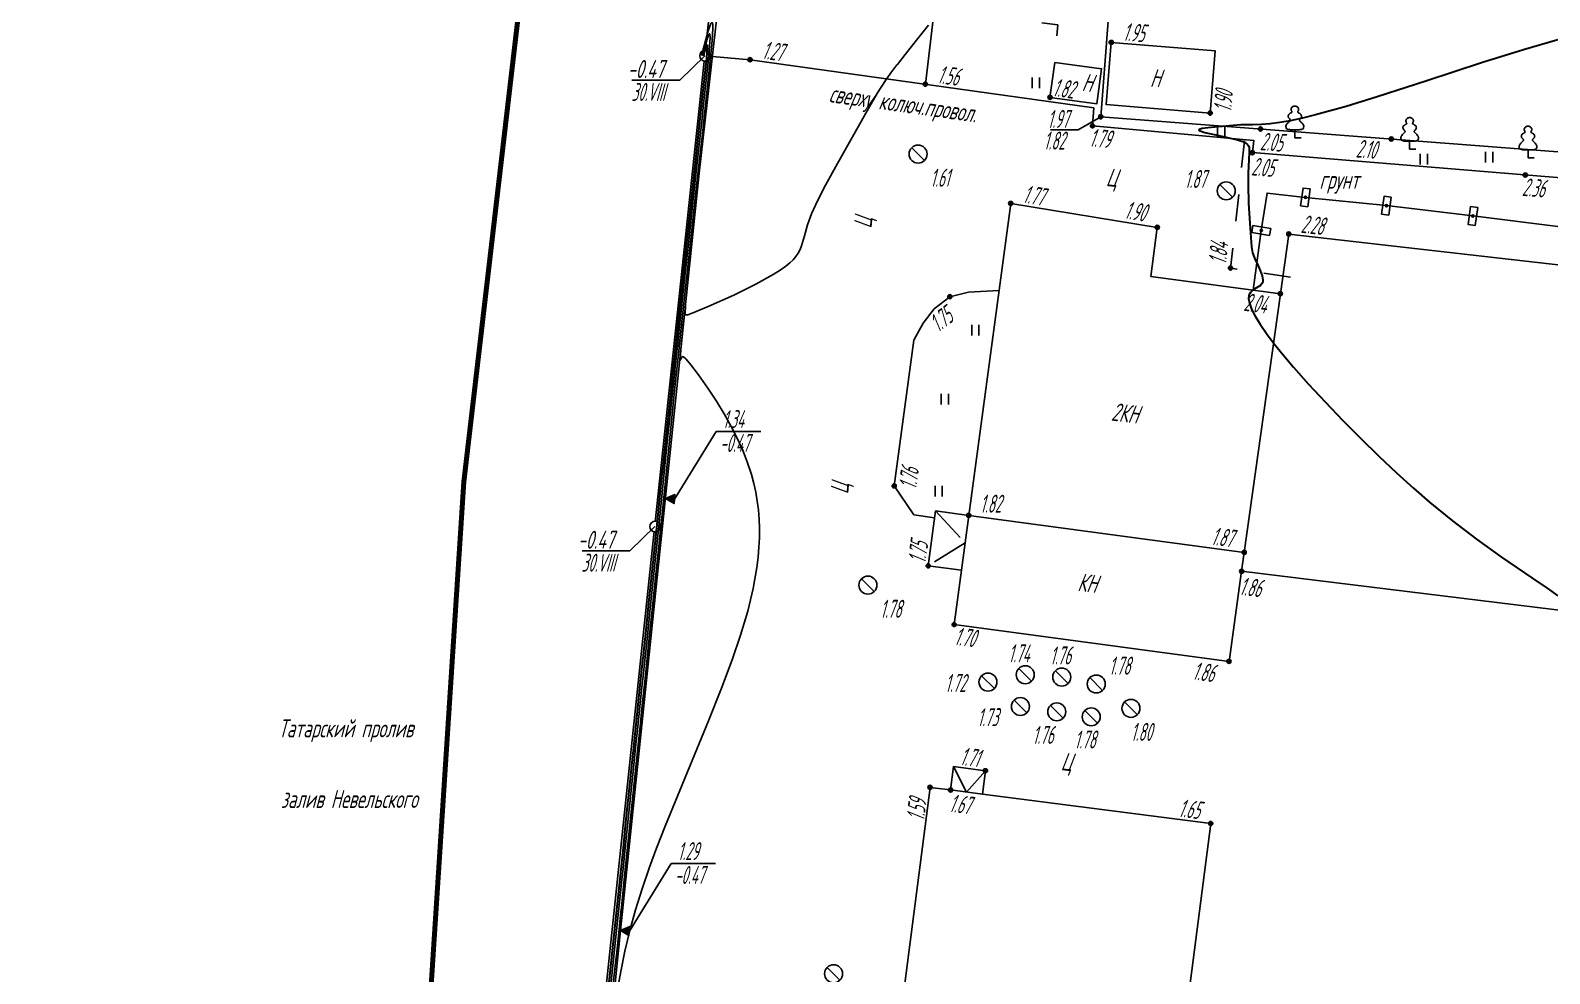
# Model space of a CAD drawing. Extents: x 1233805 to 1234355, y 654698 to 655114.
# Drawn here: x 1233805.4 to 1233889.7, y 654998.4 to 655050.8 of the extents above; entities that cross this region are included whole.
import ezdxf

# ---------------------------------------------------------------- set-up
doc = ezdxf.new("R2010")
doc.units = 0
doc.linetypes.add('ИИDash_15_15', pattern=[3, 1.5, -1.5])
doc.linetypes.add('ИИDash_20_10', pattern=[3, 2, -1])
for name, color, linetype, lineweight in [('ИИ_ГИДРОГРАФИЯ', 3, 'Continuous', 25), ('ИИ_ГОРИЗОНТАЛИ_ОСН', 32, 'Continuous', 25), ('ИИ_ГОРИЗОНТАЛИ_УТОЛЩ', 32, 'Continuous', 30), ('ИИ_ДОРОГИ_АД', 7, 'Continuous', 25), ('ИИ_ОГРАДЫ', 7, 'Continuous', 25), ('ИИ_ОТМЕТКИ', 7, 'Continuous', 25), ('ИИ_СООРУЖЕНИЕ', 7, 'Continuous', 25), ('ИИ_СТРОЕНИЕ', 7, 'Continuous', 25), ('ИИ_ТЕПЛОТРАССА', 5, 'Continuous', 25), ('ИИ_ТРУБОПРОВОДЫ', 7, 'Continuous', 25), ('ИИ_УГОДЬЯ', 7, 'Continuous', 25)]:
    doc.layers.add(name, color=color, linetype=linetype, lineweight=lineweight)
doc.layers.add('Оформление точек', color=7, linetype='Continuous')
doc.styles.add('VNIPISIMPLEXCUR', font='simplex.shx', dxfattribs={"width": 0.8, "oblique": 15})
doc.styles.add('ГОСТ 2.304 КУРСИВ', font='cs_gost2304.shx', dxfattribs={"oblique": 15})
doc.linetypes.add('ИИ052801П', pattern='A,2,[39,3dservice.shx,S=0.8,R=0,X=0,Y=0],2', length=4)
doc.linetypes.add('ИИ054741_6', pattern='A,2,-0.5,[35,3dservice.shx,S=1,R=0,X=0,Y=0],-0.5,2', length=5)
doc.linetypes.add('ИИ054763', pattern='A,2.5,[23,3dservice.shx,S=0.85,R=45,X=0,Y=0],5,[23,3dservice.shx,S=0.85,R=225,X=0,Y=0],2.5', length=10)
doc.linetypes.add('ИИ251215', pattern='A,8,-0.6,["2Т",VNIPISIMPLEXCUR,S=2,R=0,X=0,Y=-1],-4.4,24', length=37)

# ---------------------------------------------------------------- blocks, each defined once
blk = doc.blocks.new('ИИ05401')
at = {"color": 0, "linetype": 'Continuous', "lineweight": 25}
for points in [[(-0.4, 1.2), (-0.4, 0)], [(0.4, 1.2), (0.4, 0)]]:
    blk.add_lwpolyline(points, dxfattribs=at)
blk = doc.blocks.new('ИИ051171')
at = {"color": 0, "linetype": 'Continuous', "lineweight": 25, "flags": 128}
blk.add_lwpolyline([(0.71, -0.71), (-0.71, 0.71)], dxfattribs=at)
at = {"color": 0, "linetype": 'Continuous', "lineweight": 25}
blk.add_circle((0, 0), 1, dxfattribs=at)
at = {"color": 0, "linetype": 'Continuous', "style": 'VNIPISIMPLEXCUR', "oblique": 15, "width": 0.8}
for tag, p in [('NUMBER', (1.7, -1)), ('HATCH', (1.7, -4.4)), ('HEIGHT', (1.7, -7.8)), ('TOP1', (1.7, -11.2)), ('TOP2', (1.7, -14.6)), ('TOP3', (1.7, -18)), ('TOP4', (1.7, -21.4)), ('TOP5', (1.7, -24.8)), ('BOTTOM', (1.7, -28.2))]:
    blk.add_attdef(tag, p, '', height=2, dxfattribs=at)
blk = doc.blocks.new('ИИ051083')
h = blk.add_hatch(color=0)
edge = h.paths.add_edge_path()
edge.add_arc((0, 0), 0.12, 0, 360)
at = {"color": 0}
blk.add_lwpolyline([(-0.4, -1), (0.4, -1), (0.4, 1), (-0.4, 1)], close=True, dxfattribs=at)
blk.add_circle((0, 0), 0.12, dxfattribs=at)
blk = doc.blocks.new('ИИ053881')
at = {"color": 0, "linetype": 'Continuous', "lineweight": 25}
blk.add_lwpolyline([(0, 0.88), (0.13, 0.88), (0.34, 0.88), (0.48, 0.88), (0.61, 0.89), (0.73, 0.91), (0.82, 0.94), (0.91, 1), (0.96, 1.07), (0.98, 1.15), (0.99, 1.23), (0.99, 1.29), (0.96, 1.38), (0.93, 1.45), (0.88, 1.52), (0.8, 1.61), (0.72, 1.69), (0.65, 1.77), (0.57, 1.84), (0.54, 1.89), (0.51, 1.93), (0.5, 1.97), (0.5, 1.99), (0.52, 2.02), (0.55, 2.05), (0.61, 2.12), (0.68, 2.2), (0.73, 2.29), (0.75, 2.37), (0.74, 2.44), (0.71, 2.52), (0.67, 2.58), (0.63, 2.62), (0.6, 2.65), (0.55, 2.68), (0.5, 2.71), (0.41, 2.76), (0.36, 2.79), (0.34, 2.81), (0.32, 2.83), (0.32, 2.85), (0.32, 2.87), (0.34, 2.89), (0.35, 2.93), (0.37, 2.97), (0.4, 3.03), (0.41, 3.1), (0.41, 3.19), (0.4, 3.25), (0.36, 3.32), (0.32, 3.38), (0.28, 3.41), (0.25, 3.44), (0.18, 3.48), (0.13, 3.49), (0.07, 3.5), (0, 3.5), (-0.07, 3.5), (-0.13, 3.49), (-0.18, 3.48), (-0.25, 3.44), (-0.28, 3.41), (-0.32, 3.38), (-0.36, 3.32), (-0.4, 3.25), (-0.41, 3.19), (-0.41, 3.1), (-0.4, 3.03), (-0.37, 2.97), (-0.35, 2.93), (-0.34, 2.89), (-0.32, 2.87), (-0.32, 2.85), (-0.32, 2.83), (-0.34, 2.81), (-0.36, 2.79), (-0.41, 2.76), (-0.5, 2.71), (-0.55, 2.68), (-0.6, 2.65), (-0.63, 2.62), (-0.67, 2.58), (-0.71, 2.52), (-0.74, 2.44), (-0.75, 2.37), (-0.73, 2.29), (-0.68, 2.2), (-0.61, 2.12), (-0.55, 2.05), (-0.52, 2.02), (-0.5, 1.99), (-0.5, 1.97), (-0.51, 1.93), (-0.54, 1.89), (-0.57, 1.84), (-0.65, 1.77), (-0.72, 1.69), (-0.8, 1.61), (-0.88, 1.52), (-0.93, 1.45), (-0.96, 1.38), (-0.99, 1.29), (-0.99, 1.23), (-0.98, 1.15), (-0.96, 1.07), (-0.91, 1), (-0.82, 0.94), (-0.73, 0.91), (-0.61, 0.89), (-0.48, 0.88), (-0.34, 0.88), (-0.13, 0.88)], close=True, dxfattribs=at)
blk.add_lwpolyline([(0, 0.88), (0, 0), (0.7, 0)], dxfattribs=at)
blk = doc.blocks.new('PICKET')
at = {"color": 0, "linetype": 'Continuous', "lineweight": 25}
for p, q in [((-0.23, 0), (0.23, 0)), ((0, 0.23), (0, -0.23))]:
    blk.add_line(p, q, dxfattribs=at)
blk.add_circle((0, 0), 0.23, dxfattribs=at)
at = {"color": 0, "linetype": 'Continuous', "style": 'VNIPISIMPLEXCUR', "oblique": 15, "width": 0.8}
blk.add_attdef('OTMETKA', (1.25, 0.3), '', height=2, dxfattribs=at)
at = {"color": 8, "linetype": 'Continuous', "style": 'VNIPISIMPLEXCUR', "oblique": 15, "width": 0.8, "flags": 1}
blk.add_attdef('NOMER', (1.25, -2.7), '', height=2, dxfattribs=at)
blk = doc.blocks.new('ИИ05280')
at = {"linetype": 'Continuous'}
blk.add_hatch(color=0, dxfattribs=at).paths.add_polyline_path([(0.5, 1), (-0.53, 1), (0, 0)])
at = {"color": 0, "linetype": 'Continuous'}
blk.add_lwpolyline([(0, 0), (-0.53, 1), (0.5, 1), (0, 0)], dxfattribs=at)
at = {"color": 0, "linetype": 'Continuous', "style": 'VNIPISIMPLEXCUR', "oblique": 15, "width": 0.8}
for tag, p in [('TOP', (1.71, 4.43)), ('FOUNDATION', (1.71, 1))]:
    blk.add_attdef(tag, p, '', height=2, dxfattribs=at)
blk = doc.blocks.new('*U204')
at = {"color": 0, "linetype": 'ByBlock', "lineweight": -2}
for points in [[(0, 0), (4.64, 7.49)], [(4.64, 7.49), (9.59, 7.49)]]:
    blk.add_lwpolyline(points, dxfattribs=at)
blk = doc.blocks.new('ИИ052131')
at = {"color": 7, "linetype": 'Continuous', "style": 'VNIPISIMPLEXCUR', "oblique": 15, "width": 0.8}
for tag, p in [('HEIGHT', (1.3, 0.7)), ('DATE', (1.3, -2.7))]:
    blk.add_attdef(tag, p, '', height=2, dxfattribs=at)
at = {"color": 0, "linetype": 'Continuous', "lineweight": 25}
blk.add_wipeout([(-0.53, -0.28), (-0.47, -0.38), (-0.38, -0.47), (-0.28, -0.53), (-0.18, -0.58), (-0.06, -0.6), (0.06, -0.6), (0.18, -0.58), (0.28, -0.53), (0.38, -0.47), (0.47, -0.38), (0.53, -0.28), (0.58, -0.18), (0.6, -0.06), (0.6, 0.06), (0.58, 0.18), (0.53, 0.28), (0.47, 0.38), (0.38, 0.47), (0.28, 0.53), (0.18, 0.58), (0.06, 0.6), (-0.06, 0.6), (-0.18, 0.58), (-0.28, 0.53), (-0.38, 0.47), (-0.47, 0.38), (-0.53, 0.28), (-0.58, 0.18), (-0.6, 0.06), (-0.6, -0.06), (-0.58, -0.18)], dxfattribs=at)
blk.add_circle((0, 0), 0.6, dxfattribs=at)
blk = doc.blocks.new('*U160')
at = {"color": 0, "linetype": 'ByBlock', "lineweight": -2}
for points in [[(0, 0), (-2.78, -2.72)], [(-2.78, -2.72), (-8.08, -2.72)]]:
    blk.add_lwpolyline(points, dxfattribs=at)

msp = doc.modelspace()

# ---------------------------------------------------------------- linework, layer by layer
at = {"layer": 'ИИ_ГИДРОГРАФИЯ', "flags": 128}
msp.add_lwpolyline([(1233846.093, 655078.81), (1233845.639, 655075.103), (1233842.815, 655049.476), (1233839.794, 655021.082), (1233836.394, 654988.745), (1233831.611, 654936.046), (1233829.355, 654910.122), (1233829.581, 654909.839), (1233827.325, 654883.69), (1233825.622, 654863.717), (1233820.428, 654801.539)], dxfattribs=at)
at = {"layer": 'ИИ_ГОРИЗОНТАЛИ_ОСН', "flags": 128}
for points, elevation in [([(1233841.746, 655035.608), (1233841.721, 655035.382), (1233841.616, 655034.441), (1233841.575, 655034.067), (1233841.575, 655034.059), (1233841.573, 655034.041), (1233841.572, 655034.032), (1233841.572, 655034.031), (1233841.571, 655034.03)], 1.5), ([(1233841.722, 655035.033), (1233841.726, 655035.129), (1233841.742, 655035.512), (1233841.746, 655035.608)], 1.5), ([(1233841.571, 655034.03), (1233841.568, 655033.999), (1233841.555, 655033.875), (1233841.552, 655033.844)], 1.5), ([(1233841.383, 655033.21), (1233841.347, 655032.871), (1233841.203, 655031.514), (1233841.167, 655031.174)], 1), ([(1233841.195, 655032.391), (1233841.126, 655031.743), (1233840.851, 655029.152), (1233840.782, 655028.504)], 0.5), ([(1233839.39, 655014.971), (1233839.324, 655014.337), (1233839.057, 655011.8), (1233838.99, 655011.166)], 0.5), ([(1233839.422, 655014.11), (1233839.394, 655013.845), (1233839.282, 655012.785), (1233839.254, 655012.519)], 1), ([(1233839.254, 655012.519), (1233839.076, 655010.782), (1233838.361, 655003.832), (1233838.183, 655002.095)], 1), ([(1233838.99, 655011.166), (1233838.872, 655010.016), (1233838.399, 655005.416), (1233838.281, 655004.266)], 0.5), ([(1233838.281, 655004.266), (1233838.215, 655003.641), (1233837.88, 655000.457), (1233837.527, 654997.1), (1233837.527, 654997.1), (1233837.494, 654996.781), (1233837.477, 654996.619), (1233837.459, 654996.45), (1233837.458, 654996.442), (1233837.455, 654996.417)], 0.5), ([(1233838.183, 655002.095), (1233838.158, 655001.864), (1233838.034, 655000.685), (1233837.904, 654999.442), (1233837.891, 654999.323), (1233837.885, 654999.264), (1233837.879, 654999.203), (1233837.878, 654999.199), (1233837.877, 654999.19)], 1), ([(1233837.877, 654999.19), (1233837.622, 654996.861), (1233836.547, 654986.956), (1233836.231, 654983.916), (1233835.907, 654980.595), (1233835.867, 654980.175), (1233835.545, 654976.822), (1233834.969, 654970.828), (1233834.581, 654966.678), (1233834.462, 654965.369), (1233834.318, 654963.781), (1233833.916, 654959.266), (1233833.13, 654950.127), (1233832.665, 654944.652), (1233832.38, 654941.301), (1233832.102, 654938.091), (1233832.04, 654937.389), (1233831.826, 654934.952), (1233831.588, 654932.231), (1233831.33, 654929.328), (1233831.301, 654929.012), (1233831.291, 654928.896), (1233831.29, 654928.879), (1233831.29, 654928.879)], 1)]:
    msp.add_lwpolyline(points, dxfattribs=dict(at, elevation=elevation))
at = {"layer": 'ИИ_ГОРИЗОНТАЛИ_УТОЛЩ', "elevation": 2, "flags": 128}
msp.add_lwpolyline([(1233890.209, 655050.313), (1233888.295, 655049.759), (1233886.026, 655049.053), (1233882.863, 655048.027), (1233880.174, 655047.154), (1233878.447, 655046.617), (1233876.75, 655046.143), (1233876.011, 655045.963), (1233875.341, 655045.821), (1233874.752, 655045.718), (1233874.221, 655045.648), (1233873.746, 655045.612), (1233873.244, 655045.603), (1233873.158, 655045.603), (1233872.585, 655045.587), (1233871.965, 655045.539), (1233871.567, 655045.504), (1233871.341, 655045.486), (1233870.768, 655045.437), (1233870.437, 655045.392), (1233870.275, 655045.34), (1233870.259, 655045.312), (1233870.286, 655045.281), (1233870.6, 655045.175), (1233871.376, 655045.003), (1233872.401, 655044.769), (1233872.76, 655044.644), (1233872.878, 655044.578), (1233872.962, 655044.506), (1233873.018, 655044.427), (1233873.051, 655044.332), (1233873.064, 655044.048), (1233873.043, 655043.669), (1233873.006, 655042.918), (1233872.996, 655042.266), (1233873.025, 655041.239), (1233873.107, 655039.86), (1233873.179, 655038.824), (1233873.233, 655038.489), (1233873.388, 655038.098), (1233873.473, 655037.923), (1233873.67, 655037.505), (1233873.777, 655037.205), (1233873.816, 655036.967), (1233873.809, 655036.872), (1233873.784, 655036.792), (1233873.68, 655036.666), (1233873.467, 655036.535), (1233873.252, 655036.407), (1233873.122, 655036.283), (1233873.045, 655036.131), (1233873.023, 655035.948), (1233873.067, 655035.679), (1233873.188, 655035.349), (1233873.386, 655034.959), (1233873.661, 655034.509), (1233874.013, 655034), (1233874.441, 655033.432), (1233874.945, 655032.806), (1233875.524, 655032.122), (1233876.352, 655031.189), (1233877.273, 655030.192), (1233878.252, 655029.171), (1233879.258, 655028.156), (1233880.256, 655027.183), (1233881.239, 655026.259), (1233882.19, 655025.398), (1233883.101, 655024.609), (1233884.355, 655023.585), (1233885.682, 655022.57), (1233887.077, 655021.568), (1233888.753, 655020.424), (1233889.61, 655019.843), (1233890.198, 655019.426)], dxfattribs=at)
at = {"layer": 'ИИ_ГОРИЗОНТАЛИ_УТОЛЩ', "flags": 128}
for points in [[(1233841.007, 655031.571), (1233840.905, 655030.615), (1233840.498, 655026.79), (1233840.397, 655025.834)], [(1233839.359, 655015.832), (1233839.253, 655014.828), (1233838.831, 655010.816), (1233838.726, 655009.813)], [(1233838.726, 655009.813), (1233838.668, 655009.25), (1233838.437, 655007), (1233838.379, 655006.437)], [(1233838.379, 655006.437), (1233838.272, 655005.418), (1233837.726, 655000.229), (1233837.151, 654994.758), (1233837.104, 654994.317), (1233837.068, 654993.975), (1233837.039, 654993.695), (1233837.038, 654993.686), (1233837.034, 654993.645)]]:
    msp.add_lwpolyline(points, dxfattribs=at)
at = {"layer": 'ИИ_ДОРОГИ_АД', "linetype": 'ИИDash_15_15', "flags": 128}
for points in [[(1233859.919, 655077.796), (1233858.687, 655065.306), (1233857.692, 655051.768), (1233862.424, 655051.145), (1233862.253, 655049.061)], [(1233875.356, 655037.121), (1233872.018, 655037.633), (1233872.81, 655044.766)]]:
    msp.add_lwpolyline(points, dxfattribs=at)
at = {"layer": 'ИИ_ДОРОГИ_АД', "flags": 128}
for points in [[(1233927.919, 655041.2), (1233864.813, 655046.044), (1233866.704, 655070.682)], [(1233855.583, 655023.748), (1233854.433, 655023.916), (1233853.339, 655025.529), (1233854.436, 655033.623), (1233854.953, 655034.578), (1233855.56, 655035.376), (1233856.427, 655036.043), (1233857.461, 655036.287), (1233859.158, 655036.388)]]:
    msp.add_lwpolyline(points, dxfattribs=at)
at = {"layer": 'ИИ_ОГРАДЫ', "linetype": 'ИИ054763', "flags": 128}
for points in [[(1233858.609, 655077.892), (1233855.068, 655047.854)], [(1233864.43, 655046.546), (1233864.352, 655045.538), (1233873.322, 655044.719), (1233873.237, 655044.052), (1233927.848, 655039.568)]]:
    msp.add_lwpolyline(points, dxfattribs=at)
at = {"layer": 'ИИ_ОГРАДЫ', "linetype": 'ИИ054741_6'}
msp.add_lwpolyline([(1233842.605, 655049.451), (1233845.33, 655049.215), (1233864.43, 655046.546)], dxfattribs=at)
at = {"layer": 'ИИ_ОТМЕТКИ', "elevation": 1.817}
msp.add_lwpolyline([(1233864.813, 655046.041), (1233863.565, 655045.326), (1233862.024, 655045.326)], dxfattribs=at)
at = {"layer": 'ИИ_СООРУЖЕНИЕ', "linetype": 'ИИ052801П', "flags": 128}
msp.add_lwpolyline([(1233846.556, 655078.776), (1233842.506, 655042.912), (1233838.125, 655000.819), (1233834.411, 654963.987), (1233831.275, 654927.586), (1233829.761, 654910.11), (1233830.017, 654910.081), (1233827.284, 654878.729), (1233826.196, 654865.498), (1233825.093, 654852.395), (1233822.819, 654826.019), (1233820.864, 654801.929), (1233826.768, 654801.447), (1233826.05, 654791.403), (1233824.135, 654769.593), (1233823.321, 654762.127), (1233822.563, 654755.731), (1233822.123, 654750.751), (1233821.968, 654748.523), (1233820.887, 654737.028), (1233819.833, 654727.714), (1233821.541, 654727.283), (1233823.573, 654725.967), (1233824.943, 654725.848), (1233825.467, 654725.836), (1233826.646, 654726.562), (1233826.67, 654727.622), (1233827.361, 654727.896), (1233827.599, 654729.871), (1233826.706, 654729.955), (1233831.352, 654778.864), (1233833.115, 654798.141), (1233845.107, 654797.027), (1233845.366, 654797.779)], dxfattribs=at)
at = {"layer": 'ИИ_СТРОЕНИЕ'}
for points in [[(1233865.393, 655050.177), (1233871.175, 655049.7), (1233870.89, 655046.247), (1233865.109, 655046.723)], [(1233862.253, 655049.061), (1233861.992, 655047.119), (1233864.595, 655046.77), (1233864.856, 655048.712)], [(1233872.782, 655021.835), (1233874.788, 655036.209), (1233867.589, 655037.175), (1233867.954, 655039.896), (1233859.808, 655041.226), (1233857.481, 655023.888)], [(1233875.257, 655039.525), (1233917.514, 655034.702), (1233915.328, 655015.549), (1233872.636, 655020.782), (1233872.782, 655021.835), (1233874.788, 655036.209)], [(1233855.226, 655021.084), (1233855.635, 655024.136), (1233857.481, 655023.888), (1233857.072, 655020.836)], [(1233857.481, 655023.888), (1233857.072, 655020.836), (1233856.667, 655017.822), (1233871.937, 655015.773), (1233872.636, 655020.782), (1233872.782, 655021.835)], [(1233856.635, 655009.923), (1233856.468, 655008.627), (1233858.239, 655008.398), (1233858.406, 655009.695)], [(1233851.359, 654977.959), (1233855.329, 655008.773), (1233856.468, 655008.627), (1233858.239, 655008.398), (1233870.923, 655006.764), (1233866.954, 654975.95)]]:
    msp.add_lwpolyline(points, close=True, dxfattribs=at)
at = {"layer": 'ИИ_СТРОЕНИЕ', "linetype": 'ИИDash_20_10'}
for points in [[(1233855.635, 655024.136), (1233857.276, 655022.362), (1233855.226, 655021.084)], [(1233856.635, 655009.923), (1233857.354, 655008.513), (1233858.406, 655009.695)]]:
    msp.add_lwpolyline(points, dxfattribs=at)
at = {"layer": 'ИИ_ТЕПЛОТРАССА', "linetype": 'ИИ251215', "flags": 128}
msp.add_lwpolyline([(1233873.281, 655036.411), (1233873.73, 655039.723), (1233874.051, 655041.801), (1233876.183, 655041.562), (1233880.683, 655041.105), (1233885.485, 655040.531), (1233890.345, 655039.925), (1233896.498, 655039.352), (1233902.179, 655038.588), (1233907.96, 655037.756), (1233913.154, 655037.082), (1233916.626, 655036.621), (1233918.489, 655036.441), (1233919.208, 655036.318), (1233918.719, 655033.178)], dxfattribs=at)
at = {"layer": 'Оформление точек', "color": 41, "lineweight": 80}
msp.add_lwpolyline([(1234059.482, 655089.903), (1234043.421, 655091.714), (1234034.666, 655090.386), (1234028.236, 655086.883), (1234010.907, 655086.521), (1233982.671, 655082.292), (1233956.24, 655083.199), (1233946.655, 655081.453), (1233930.199, 655076.458), (1233877.216, 655076.528), (1233835.712, 655079.571), (1233829.431, 655025.749), (1233818.221, 654852.927), (1233807.506, 654725.363), (1233805.351, 654698.229), (1234024.617, 654701.92), (1234177.241, 654711.682)], dxfattribs=at)

# ---------------------------------------------------------------- block references
at = {"layer": 'ИИ_ОТМЕТКИ'}
ref = msp.add_blockref('PICKET', (1233865.393, 655050.177, 1.949), dxfattribs=dict(at, xscale=0.5, yscale=0.5, zscale=0.5))
ref.add_attrib('OTMETKA', '1.95', (1233866.029, 655050.275, 1.949), dxfattribs={"layer": '0', "color": 0, "linetype": 'Continuous', "height": 1, "rotation": 355.28913, "style": 'ГОСТ 2.304 КУРСИВ', "oblique": 15, "width": 0.65})
ref = msp.add_blockref('PICKET', (1233845.33, 655049.215, 1.269), dxfattribs=dict(at, xscale=0.5, yscale=0.5, zscale=0.5))
ref.add_attrib('OTMETKA', '1.27', (1233845.97, 655049.277, 1.269), dxfattribs={"layer": '0', "color": 0, "linetype": 'Continuous', "height": 1, "rotation": 352.04457, "style": 'ГОСТ 2.304 КУРСИВ', "oblique": 15, "width": 0.65})
ref = msp.add_blockref('PICKET', (1233855.068, 655047.854, 1.565), dxfattribs=dict(at, xscale=0.5, yscale=0.5, zscale=0.5))
ref.add_attrib('OTMETKA', '1.56', (1233855.708, 655047.916, 1.565), dxfattribs={"layer": '0', "color": 0, "linetype": 'Continuous', "height": 1, "rotation": 352.04457, "style": 'ГОСТ 2.304 КУРСИВ', "oblique": 15, "width": 0.65})
ref = msp.add_blockref('PICKET', (1233861.992, 655047.119, 1.822), dxfattribs=dict(at, xscale=0.5, yscale=0.5, zscale=0.5))
ref.add_attrib('OTMETKA', '1.82', (1233862.112, 655047.199, 1.822), dxfattribs={"layer": '0', "color": 0, "linetype": 'Continuous', "height": 1, "rotation": 352.35719, "style": 'ГОСТ 2.304 КУРСИВ', "oblique": 15, "width": 0.65})
ref = msp.add_blockref('PICKET', (1233870.89, 655046.247, 1.901), dxfattribs=dict(at, xscale=0.5, yscale=0.5, zscale=0.5))
ref.add_attrib('OTMETKA', '1.90', (1233872.069, 655046.29, 1.901), dxfattribs={"layer": '0', "color": 0, "linetype": 'Continuous', "height": 1, "rotation": 85.28913, "style": 'ГОСТ 2.304 КУРСИВ', "oblique": 15, "width": 0.65})
ref = msp.add_blockref('PICKET', (1233864.813, 655046.044, 1.817), dxfattribs=dict(at, xscale=0.5, yscale=0.5, zscale=0.5))
ref.add_attrib('OTMETKA', '1.82', (1233861.64, 655044.22, 1.817), dxfattribs={"layer": '0', "color": 0, "linetype": 'Continuous', "height": 1, "style": 'ГОСТ 2.304 КУРСИВ', "oblique": 15, "width": 0.65})
ref = msp.add_blockref('PICKET', (1233864.352, 655045.538, 1.788), dxfattribs=dict(at, xscale=0.5, yscale=0.5, zscale=0.5))
ref.add_attrib('OTMETKA', '1.79', (1233864.161, 655044.398, 1.788), dxfattribs={"layer": '0', "color": 0, "linetype": 'Continuous', "height": 1, "rotation": 354.78708, "style": 'ГОСТ 2.304 КУРСИВ', "oblique": 15, "width": 0.65})
ref = msp.add_blockref('PICKET', (1233873.684, 655045.363, 2.047), dxfattribs=dict(at, xscale=0.5, yscale=0.5, zscale=0.5))
ref.add_attrib('OTMETKA', '2.05', (1233873.639, 655044.19, 2.047), dxfattribs={"layer": '0', "color": 0, "linetype": 'Continuous', "height": 1, "rotation": 355.61076, "style": 'ГОСТ 2.304 КУРСИВ', "oblique": 15, "width": 0.65})
ref = msp.add_blockref('PICKET', (1233880.951, 655044.805, 2.096), dxfattribs=dict(at, xscale=0.5, yscale=0.5, zscale=0.5))
ref.add_attrib('OTMETKA', '2.10', (1233878.964, 655043.788, 2.096), dxfattribs={"layer": '0', "color": 0, "linetype": 'Continuous', "height": 1, "rotation": 355.61076, "style": 'ГОСТ 2.304 КУРСИВ', "oblique": 15, "width": 0.65})
ref = msp.add_blockref('PICKET', (1233873.237, 655044.052, 2.053), dxfattribs=dict(at, xscale=0.5, yscale=0.5, zscale=0.5))
ref.add_attrib('OTMETKA', '2.05', (1233873.152, 655042.792, 2.053), dxfattribs={"layer": '0', "color": 0, "linetype": 'Continuous', "height": 1, "rotation": 355.30581, "style": 'ГОСТ 2.304 КУРСИВ', "oblique": 15, "width": 0.65})
ref = msp.add_blockref('PICKET', (1233888.392, 655042.803, 2.362), dxfattribs=dict(at, xscale=0.5, yscale=0.5, zscale=0.5))
ref.add_attrib('OTMETKA', '2.36', (1233888.193, 655041.649, 2.362), dxfattribs={"layer": '0', "color": 0, "linetype": 'Continuous', "height": 1, "rotation": 355.30581, "style": 'ГОСТ 2.304 КУРСИВ', "oblique": 15, "width": 0.65})
ref = msp.add_blockref('PICKET', (1233859.808, 655041.226, 1.768), dxfattribs=dict(at, xscale=0.5, yscale=0.5, zscale=0.5))
ref.add_attrib('OTMETKA', '1.77', (1233860.449, 655041.273, 1.768), dxfattribs={"layer": '0', "color": 0, "linetype": 'Continuous', "height": 1, "rotation": 350.73078, "style": 'ГОСТ 2.304 КУРСИВ', "oblique": 15, "width": 0.65})
ref = msp.add_blockref('PICKET', (1233867.954, 655039.896, 1.898), dxfattribs=dict(at, xscale=0.5, yscale=0.5, zscale=0.5))
ref.add_attrib('OTMETKA', '1.90', (1233866.091, 655040.391, 1.898), dxfattribs={"layer": '0', "color": 0, "linetype": 'Continuous', "height": 1, "rotation": 350.73078, "style": 'ГОСТ 2.304 КУРСИВ', "oblique": 15, "width": 0.65})
ref = msp.add_blockref('PICKET', (1233875.257, 655039.525, 2.279), dxfattribs=dict(at, xscale=0.5, yscale=0.5, zscale=0.5))
ref.add_attrib('OTMETKA', '2.28', (1233875.895, 655039.603, 2.279), dxfattribs={"layer": '0', "color": 0, "linetype": 'Continuous', "height": 1, "rotation": 353.48861, "style": 'ГОСТ 2.304 КУРСИВ', "oblique": 15, "width": 0.65})
ref = msp.add_blockref('PICKET', (1233872.018, 655037.633, 1.837), dxfattribs=dict(at, xscale=0.5, yscale=0.5, zscale=0.5))
ref.add_attrib('OTMETKA', '1.84', (1233871.773, 655037.819, 1.837), dxfattribs={"layer": '0', "color": 0, "linetype": 'Continuous', "height": 1, "rotation": 83.66367, "style": 'ГОСТ 2.304 КУРСИВ', "oblique": 15, "width": 0.65})
ref = msp.add_blockref('PICKET', (1233856.427, 655036.043, 1.751), dxfattribs=dict(at, xscale=0.5, yscale=0.5, zscale=0.5))
ref.add_attrib('OTMETKA', '1.75', (1233855.787, 655034.03, 1.751), dxfattribs={"layer": '0', "color": 0, "linetype": 'Continuous', "height": 1, "rotation": 37.59337, "style": 'ГОСТ 2.304 КУРСИВ', "oblique": 15, "width": 0.65})
ref = msp.add_blockref('PICKET', (1233874.788, 655036.209, 2.036), dxfattribs=dict(at, xscale=0.5, yscale=0.5, zscale=0.5))
ref.add_attrib('OTMETKA', '2.04', (1233872.723, 655035.268, 2.036), dxfattribs={"layer": '0', "color": 0, "linetype": 'Continuous', "height": 1, "rotation": 352.35719, "style": 'ГОСТ 2.304 КУРСИВ', "oblique": 15, "width": 0.65})
ref = msp.add_blockref('PICKET', (1233853.339, 655025.529, 1.755), dxfattribs=dict(at, xscale=0.5, yscale=0.5, zscale=0.5))
ref.add_attrib('OTMETKA', '1.76', (1233854.564, 655025.315, 1.755), dxfattribs={"layer": '0', "color": 0, "linetype": 'Continuous', "height": 1, "rotation": 82.28019, "style": 'ГОСТ 2.304 КУРСИВ', "oblique": 15, "width": 0.65})
ref = msp.add_blockref('PICKET', (1233857.481, 655023.888, 1.816), dxfattribs=dict(at, xscale=0.5, yscale=0.5, zscale=0.5))
ref.add_attrib('OTMETKA', '1.82', (1233858.106, 655024.038, 1.816), dxfattribs={"layer": '0', "color": 0, "linetype": 'Continuous', "height": 1, "style": 'ГОСТ 2.304 КУРСИВ', "oblique": 15, "width": 0.65})
ref = msp.add_blockref('PICKET', (1233872.782, 655021.835, 1.868), dxfattribs=dict(at, xscale=0.5, yscale=0.5, zscale=0.5))
ref.add_attrib('OTMETKA', '1.87', (1233870.918, 655022.26, 1.868), dxfattribs={"layer": '0', "color": 0, "linetype": 'Continuous', "height": 1, "rotation": 352.35719, "style": 'ГОСТ 2.304 КУРСИВ', "oblique": 15, "width": 0.65})
ref = msp.add_blockref('PICKET', (1233855.226, 655021.084, 1.751), dxfattribs=dict(at, xscale=0.5, yscale=0.5, zscale=0.5))
ref.add_attrib('OTMETKA', '1.75', (1233855.08, 655021.203, 1.751), dxfattribs={"layer": '0', "color": 0, "linetype": 'Continuous', "height": 1, "rotation": 82.35719, "style": 'ГОСТ 2.304 КУРСИВ', "oblique": 15, "width": 0.65})
ref = msp.add_blockref('PICKET', (1233872.636, 655020.782, 1.864), dxfattribs=dict(at, xscale=0.5, yscale=0.5, zscale=0.5))
ref.add_attrib('OTMETKA', '1.86', (1233872.486, 655019.471, 1.864), dxfattribs={"layer": '0', "color": 0, "linetype": 'Continuous', "height": 1, "rotation": 353.01165, "style": 'ГОСТ 2.304 КУРСИВ', "oblique": 15, "width": 0.65})
ref = msp.add_blockref('PICKET', (1233856.667, 655017.822, 1.699), dxfattribs=dict(at, xscale=0.5, yscale=0.5, zscale=0.5))
ref.add_attrib('OTMETKA', '1.70', (1233856.649, 655016.696, 1.699), dxfattribs={"layer": '0', "color": 0, "linetype": 'Continuous', "height": 1, "rotation": 352.35719, "style": 'ГОСТ 2.304 КУРСИВ', "oblique": 15, "width": 0.65})
ref = msp.add_blockref('PICKET', (1233871.937, 655015.773, 1.864), dxfattribs=dict(at, xscale=0.5, yscale=0.5, zscale=0.5))
ref.add_attrib('OTMETKA', '1.86', (1233869.879, 655014.766, 1.864), dxfattribs={"layer": '0', "color": 0, "linetype": 'Continuous', "height": 1, "rotation": 352.35719, "style": 'ГОСТ 2.304 КУРСИВ', "oblique": 15, "width": 0.65})
ref = msp.add_blockref('PICKET', (1233858.406, 655009.695, 1.709), dxfattribs=dict(at, xscale=0.5, yscale=0.5, zscale=0.5))
ref.add_attrib('OTMETKA', '1.71', (1233856.965, 655010.022, 1.709), dxfattribs={"layer": '0', "color": 0, "linetype": 'Continuous', "height": 1, "rotation": 352.65898, "style": 'ГОСТ 2.304 КУРСИВ', "oblique": 15, "width": 0.65})
ref = msp.add_blockref('PICKET', (1233855.329, 655008.773, 1.589), dxfattribs=dict(at, xscale=0.5, yscale=0.5, zscale=0.5))
ref.add_attrib('OTMETKA', '1.59', (1233854.996, 655006.89, 1.589), dxfattribs={"layer": '0', "color": 0, "linetype": 'Continuous', "height": 1, "rotation": 82.65898, "style": 'ГОСТ 2.304 КУРСИВ', "oblique": 15, "width": 0.65})
ref = msp.add_blockref('PICKET', (1233856.468, 655008.627, 1.669), dxfattribs=dict(at, xscale=0.5, yscale=0.5, zscale=0.5))
ref.add_attrib('OTMETKA', '1.67', (1233856.365, 655007.415, 1.669), dxfattribs={"layer": '0', "color": 0, "linetype": 'Continuous', "height": 1, "rotation": 352.65898, "style": 'ГОСТ 2.304 КУРСИВ', "oblique": 15, "width": 0.65})
ref = msp.add_blockref('PICKET', (1233870.923, 655006.764, 1.649), dxfattribs=dict(at, xscale=0.5, yscale=0.5, zscale=0.5))
ref.add_attrib('OTMETKA', '1.65', (1233869.105, 655007.144, 1.649), dxfattribs={"layer": '0', "color": 0, "linetype": 'Continuous', "height": 1, "rotation": 352.65898, "style": 'ГОСТ 2.304 КУРСИВ', "oblique": 15, "width": 0.65})
at = {"layer": 'ИИ_СООРУЖЕНИЕ'}
ref = msp.add_blockref('ИИ05280', (1233840.627, 655024.829, 1.34), dxfattribs=dict(at, xscale=0.4999999999999988, yscale=0.4999999999999988, zscale=0.4999999999999988, rotation=265.6941767049849))
ref.add_attrib('TOP', '1.34', (1233843.81, 655028.74, 1.34), dxfattribs={"layer": '0', "color": 0, "linetype": 'Continuous', "height": 1, "style": 'ГОСТ 2.304 КУРСИВ', "oblique": 15, "width": 0.65})
ref.add_attrib('FOUNDATION', '-0.47', (1233843.655, 655027.413, 1.34), dxfattribs={"layer": '0', "color": 0, "linetype": 'Continuous', "height": 1, "style": 'ГОСТ 2.304 КУРСИВ', "oblique": 15, "width": 0.65})
at = {"layer": 'ИИ_СООРУЖЕНИЕ', "color": 7, "xscale": 0.5, "yscale": 0.5, "zscale": 0.5}
for p in [(1233841.126, 655024.799, 1.34), (1233838.624, 655000.788, 1.285)]:
    msp.add_blockref('*U204', p, dxfattribs=at)
at = {"layer": 'ИИ_СООРУЖЕНИЕ'}
ref = msp.add_blockref('ИИ05280', (1233838.125, 655000.817, 1.285), dxfattribs=dict(at, xscale=0.4999999999999989, yscale=0.4999999999999989, zscale=0.4999999999999989, rotation=265.6941767049849))
ref.add_attrib('TOP', '1.29', (1233841.308, 655004.728, 1.285), dxfattribs={"layer": '0', "color": 0, "linetype": 'Continuous', "height": 1, "style": 'ГОСТ 2.304 КУРСИВ', "oblique": 15, "width": 0.65})
ref.add_attrib('FOUNDATION', '-0.47', (1233841.153, 655003.402, 1.285), dxfattribs={"layer": '0', "color": 0, "linetype": 'Continuous', "height": 1, "style": 'ГОСТ 2.304 КУРСИВ', "oblique": 15, "width": 0.65})
at = {"layer": 'ИИ_ТЕПЛОТРАССА', "color": 7}
for p, xscale, yscale, zscale, rotation in [((1233876.183, 655041.562), 0.4999999999999997, 0.4999999999999997, 0.4999999999999997, 172.0994393047925), ((1233880.683, 655041.105), 0.4999999999999997, 0.4999999999999997, 0.4999999999999997, 172.0994393047925), ((1233885.485, 655040.531), 0.4999999999999997, 0.4999999999999997, 0.4999999999999997, 172.0994393047925), ((1233873.73, 655039.723), 0.4999999999999996, 0.4999999999999996, 0.4999999999999996, 81.00666252412657)]:
    msp.add_blockref('ИИ051083', p, dxfattribs=dict(at, xscale=xscale, yscale=yscale, zscale=zscale, rotation=rotation))
at = {"layer": 'ИИ_ТРУБОПРОВОДЫ'}
ref = msp.add_blockref('ИИ051171', (1233854.662, 655043.972, 1.61), dxfattribs=dict(at, xscale=0.5, yscale=0.5, zscale=0.5))
ref.add_attrib('HATCH', '1.61', (1233855.344, 655042.156, 1.61), dxfattribs={"layer": '0', "color": 0, "linetype": 'Continuous', "height": 1, "rotation": 360, "style": 'ГОСТ 2.304 КУРСИВ', "oblique": 15, "width": 0.65})
ref = msp.add_blockref('ИИ051171', (1233871.782, 655041.927, 1.87), dxfattribs=dict(at, xscale=0.5, yscale=0.5, zscale=0.5))
ref.add_attrib('HATCH', '1.87', (1233869.472, 655042.084, 1.87), dxfattribs={"layer": '0', "color": 0, "linetype": 'Continuous', "height": 1, "rotation": 360, "style": 'ГОСТ 2.304 КУРСИВ', "oblique": 15, "width": 0.65})
ref = msp.add_blockref('ИИ051171', (1233851.877, 655020.012, 1.78), dxfattribs=dict(at, xscale=0.5, yscale=0.5, zscale=0.5))
ref.add_attrib('HATCH', '1.78', (1233852.559, 655018.196, 1.78), dxfattribs={"layer": '0', "color": 0, "linetype": 'Continuous', "height": 1, "rotation": 360, "style": 'ГОСТ 2.304 КУРСИВ', "oblique": 15, "width": 0.65})
ref = msp.add_blockref('ИИ051171', (1233860.616, 655015.032, 1.74), dxfattribs=dict(at, xscale=0.5, yscale=0.5, zscale=0.5))
ref.add_attrib('HATCH', '1.74', (1233859.679, 655015.722, 1.74), dxfattribs={"layer": '0', "color": 0, "linetype": 'Continuous', "height": 1, "rotation": 360, "style": 'ГОСТ 2.304 КУРСИВ', "oblique": 15, "width": 0.65})
ref = msp.add_blockref('ИИ051171', (1233862.647, 655014.899, 1.76), dxfattribs=dict(at, xscale=0.5, yscale=0.5, zscale=0.5))
ref.add_attrib('HATCH', '1.76', (1233861.992, 655015.604, 1.76), dxfattribs={"layer": '0', "color": 0, "linetype": 'Continuous', "height": 1, "rotation": 360, "style": 'ГОСТ 2.304 КУРСИВ', "oblique": 15, "width": 0.65})
ref = msp.add_blockref('ИИ051171', (1233864.561, 655014.517, 1.78), dxfattribs=dict(at, xscale=0.5, yscale=0.5, zscale=0.5))
ref.add_attrib('HATCH', '1.78', (1233865.273, 655015.033, 1.78), dxfattribs={"layer": '0', "color": 0, "linetype": 'Continuous', "height": 1, "rotation": 360, "style": 'ГОСТ 2.304 КУРСИВ', "oblique": 15, "width": 0.65})
ref = msp.add_blockref('ИИ051171', (1233858.547, 655014.62, 1.72), dxfattribs=dict(at, xscale=0.5, yscale=0.5, zscale=0.5))
ref.add_attrib('HATCH', '1.72', (1233856.166, 655014.073, 1.72), dxfattribs={"layer": '0', "color": 0, "linetype": 'Continuous', "height": 1, "rotation": 360, "style": 'ГОСТ 2.304 КУРСИВ', "oblique": 15, "width": 0.65})
ref = msp.add_blockref('ИИ051171', (1233860.351, 655013.266, 1.73), dxfattribs=dict(at, xscale=0.5, yscale=0.5, zscale=0.5))
ref.add_attrib('HATCH', '1.73', (1233857.959, 655012.173, 1.73), dxfattribs={"layer": '0', "color": 0, "linetype": 'Continuous', "height": 1, "rotation": 360, "style": 'ГОСТ 2.304 КУРСИВ', "oblique": 15, "width": 0.65})
ref = msp.add_blockref('ИИ051171', (1233866.49, 655013.163, 1.8), dxfattribs=dict(at, xscale=0.5, yscale=0.5, zscale=0.5))
ref.add_attrib('HATCH', '1.80', (1233866.483, 655011.355, 1.8), dxfattribs={"layer": '0', "color": 0, "linetype": 'Continuous', "height": 1, "rotation": 360, "style": 'ГОСТ 2.304 КУРСИВ', "oblique": 15, "width": 0.65})
ref = msp.add_blockref('ИИ051171', (1233862.368, 655012.971, 1.76), dxfattribs=dict(at, xscale=0.5, yscale=0.5, zscale=0.5))
ref.add_attrib('HATCH', '1.76', (1233861.021, 655011.188, 1.76), dxfattribs={"layer": '0', "color": 0, "linetype": 'Continuous', "height": 1, "rotation": 360, "style": 'ГОСТ 2.304 КУРСИВ', "oblique": 15, "width": 0.65})
ref = msp.add_blockref('ИИ051171', (1233864.281, 655012.692, 1.78), dxfattribs=dict(at, xscale=0.5, yscale=0.5, zscale=0.5))
ref.add_attrib('HATCH', '1.78', (1233863.348, 655010.932, 1.78), dxfattribs={"layer": '0', "color": 0, "linetype": 'Continuous', "height": 1, "rotation": 360, "style": 'ГОСТ 2.304 КУРСИВ', "oblique": 15, "width": 0.65})
ref = msp.add_blockref('ИИ051171', (1233849.968, 654998.411, 1.72), dxfattribs=dict(at, xscale=0.5, yscale=0.5, zscale=0.5))
ref.add_attrib('HATCH', '1.72', (1233850.649, 654996.595, 1.72), dxfattribs={"layer": '0', "color": 0, "linetype": 'Continuous', "height": 1, "rotation": 360, "style": 'ГОСТ 2.304 КУРСИВ', "oblique": 15, "width": 0.65})
at = {"layer": 'ИИ_УГОДЬЯ', "xscale": 0.5, "yscale": 0.5, "zscale": 0.5}
for name, p in [('ИИ05401', (1233861.2, 655047.626)), ('ИИ053881', (1233875.593, 655044.882, -11.67)), ('ИИ053881', (1233881.971, 655044.246, -11.67)), ('ИИ05401', (1233871.498, 655044.91)), ('ИИ053881', (1233888.546, 655043.768, -11.67)), ('ИИ05401', (1233882.757, 655043.385)), ('ИИ05401', (1233886.385, 655043.501)), ('ИИ05401', (1233857.841, 655033.888)), ('ИИ05401', (1233856.155, 655030.047)), ('ИИ05401', (1233855.807, 655024.936))]:
    msp.add_blockref(name, p, dxfattribs=at)

# ---------------------------------------------------------------- texts
at = {"layer": 'ИИ_ГИДРОГРАФИЯ', "color": 7, "style": 'ГОСТ 2.304 КУРСИВ', "oblique": 15, "width": 0.8}
for s, p in [('Татарский пролив', (1233819.134, 655011.553)), ('залив Невельского', (1233819.269, 655007.626))]:
    msp.add_text(s, height=1, dxfattribs=at).set_placement(p)
at = {"layer": 'ИИ_ДОРОГИ_АД', "style": 'ГОСТ 2.304 КУРСИВ', "oblique": 15, "width": 0.8}
for rotation, p in [(353.9294, (1233865.085, 655042.201)), (84.79164, (1233852.076, 655039.82)), (84.79164, (1233850.78, 655025.053)), (353.9294, (1233862.574, 655009.734))]:
    msp.add_text('Ц', height=1, rotation=rotation, dxfattribs=at).set_placement(p)
at = {"layer": 'ИИ_ОГРАДЫ', "style": 'ГОСТ 2.304 КУРСИВ', "oblique": 15, "width": 0.8}
msp.add_text('сверху колюч.провол.', height=1, rotation=352.04457, dxfattribs=at).set_placement((1233849.682, 655046.861))
at = {"layer": 'ИИ_ОТМЕТКИ', "style": 'ГОСТ 2.304 КУРСИВ', "oblique": 15, "width": 0.65}
msp.add_text('1.97', height=1, dxfattribs=at).set_placement((1233861.853, 655045.421))
at = {"layer": 'ИИ_СТРОЕНИЕ', "style": 'ГОСТ 2.304 КУРСИВ', "oblique": 15, "width": 0.8}
for s, rotation, p in [('Н', 352.35719, (1233863.732, 655047.482)), ('Н', 355.28913, (1233867.538, 655047.723)), ('2КН', 353.01165, (1233865.361, 655029.165)), ('КН', 353.01165, (1233863.495, 655019.697))]:
    msp.add_text(s, height=1, rotation=rotation, dxfattribs=at).set_placement(p)
at = {"layer": 'ИИ_УГОДЬЯ', "style": 'ГОСТ 2.304 КУРСИВ', "oblique": 15, "width": 0.8}
msp.add_text('грунт', height=1, dxfattribs=at).set_placement((1233876.962, 655042.045))

# ---------------------------------------------------------------- next in the draw order: block references
at = {"layer": 'ИИ_ГИДРОГРАФИЯ'}
ref = msp.add_blockref('ИИ052131', (1233842.834, 655049.433, -0.47), dxfattribs=dict(at, xscale=0.5, yscale=0.5, zscale=0.5))
ref.add_attrib('HEIGHT', '-0.47', (1233838.535, 655048.199, -0.17), dxfattribs={"layer": '0', "color": 7, "linetype": 'Continuous', "height": 1, "style": 'ГОСТ 2.304 КУРСИВ', "oblique": 15, "width": 0.8})
ref.add_attrib('DATE', '30.VIII', (1233838.742, 655046.923), dxfattribs={"layer": '0', "color": 7, "linetype": 'Continuous', "height": 1, "style": 'ГОСТ 2.304 КУРСИВ', "oblique": 15, "width": 0.65})
ref = msp.add_blockref('ИИ052131', (1233840.059, 655023.269, -0.47), dxfattribs=dict(at, xscale=0.5, yscale=0.5, zscale=0.5))
ref.add_attrib('HEIGHT', '-0.47', (1233835.76, 655022.035, -0.17), dxfattribs={"layer": '0', "color": 7, "linetype": 'Continuous', "height": 1, "style": 'ГОСТ 2.304 КУРСИВ', "oblique": 15, "width": 0.8})
ref.add_attrib('DATE', '30.VIII', (1233835.967, 655020.759), dxfattribs={"layer": '0', "color": 7, "linetype": 'Continuous', "height": 1, "style": 'ГОСТ 2.304 КУРСИВ', "oblique": 15, "width": 0.65})

# ---------------------------------------------------------------- next in the draw order: linework, layer by layer
at = {"layer": 'ИИ_ГОРИЗОНТАЛИ_ОСН', "flags": 128}
for points, elevation in [([(1233842.641, 655049.448), (1233842.798, 655050.054), (1233843.01, 655050.825), (1233843.151, 655051.22), (1233843.201, 655051.289), (1233843.22, 655051.291), (1233843.235, 655051.271), (1233843.254, 655051.165), (1233843.258, 655050.971), (1233843.22, 655050.282), (1233843.121, 655049.161), (1233842.722, 655045.463), (1233842.7, 655045.269), (1233842.362, 655042.212), (1233842.288, 655041.529), (1233842.053, 655039.387), (1233841.723, 655036.363), (1233841.427, 655033.617), (1233841.396, 655033.331), (1233841.385, 655033.225), (1233841.383, 655033.21)], 1), ([(1233855.237, 655051.131), (1233854.647, 655050.385), (1233853.95, 655049.504), (1233853.515, 655048.957), (1233853.49, 655048.926), (1233853.149, 655048.488), (1233852.845, 655048.057), (1233852.417, 655047.382), (1233851.832, 655046.38), (1233850.183, 655043.445), (1233849.526, 655042.249), (1233849.078, 655041.38), (1233848.741, 655040.647), (1233848.515, 655040.045), (1233848.351, 655039.432), (1233848.196, 655038.868), (1233848.11, 655038.66), (1233848.008, 655038.47), (1233847.877, 655038.282), (1233847.72, 655038.099), (1233847.532, 655037.919), (1233847.312, 655037.738), (1233846.998, 655037.515), (1233846.617, 655037.273), (1233845.653, 655036.736), (1233844.431, 655036.134), (1233843.012, 655035.495), (1233842.11, 655035.124), (1233841.874, 655035.044), (1233841.764, 655035.028), (1233841.722, 655035.033)], 1.5), ([(1233842.698, 655049.443), (1233842.803, 655049.844), (1233842.942, 655050.354), (1233843.036, 655050.616), (1233843.069, 655050.662), (1233843.091, 655050.65), (1233843.107, 655050.451), (1233843.015, 655049.244), (1233842.731, 655046.595), (1233842.68, 655046.133), (1233842.302, 655042.662), (1233842.175, 655041.483), (1233841.94, 655039.319), (1233841.689, 655037.012), (1233841.278, 655033.166), (1233841.229, 655032.704), (1233841.22, 655032.62), (1233841.2, 655032.44), (1233841.198, 655032.419), (1233841.195, 655032.391)], 0.5), ([(1233841.552, 655033.844), (1233841.525, 655033.575), (1233841.442, 655032.589), (1233841.45, 655032.514), (1233841.486, 655032.575), (1233841.543, 655032.681), (1233841.579, 655032.712), (1233841.624, 655032.706), (1233841.774, 655032.579), (1233842.042, 655032.257), (1233842.461, 655031.701), (1233842.993, 655030.952), (1233843.467, 655030.238), (1233843.899, 655029.531), (1233844.288, 655028.834), (1233844.635, 655028.145), (1233844.938, 655027.467), (1233845.195, 655026.803), (1233845.407, 655026.152), (1233845.538, 655025.665), (1233845.647, 655025.177), (1233845.732, 655024.686), (1233845.795, 655024.189), (1233845.835, 655023.685), (1233845.854, 655023.172), (1233845.85, 655022.648), (1233845.824, 655022.113), (1233845.777, 655021.563), (1233845.706, 655020.998), (1233845.498, 655019.818), (1233845.198, 655018.564), (1233844.803, 655017.224), (1233844.338, 655015.86), (1233843.749, 655014.285), (1233843.027, 655012.473), (1233841.981, 655009.942), (1233840.612, 655006.611), (1233840.137, 655005.397), (1233839.742, 655004.331), (1233839.33, 655003.131), (1233838.969, 655001.965), (1233838.653, 655000.82), (1233838.378, 654999.673), (1233838.143, 654998.534), (1233837.932, 654997.328)], 1.5), ([(1233841.167, 655031.174), (1233841.057, 655030.067), (1233840.461, 655024.118), (1233839.694, 655016.708), (1233839.554, 655015.366), (1233839.479, 655014.653), (1233839.444, 655014.325), (1233839.431, 655014.202), (1233839.428, 655014.174), (1233839.423, 655014.121), (1233839.422, 655014.118), (1233839.422, 655014.11)], 1), ([(1233840.782, 655028.504), (1233840.709, 655027.771), (1233840.314, 655023.831), (1233839.767, 655018.554), (1233839.625, 655017.196), (1233839.517, 655016.172), (1233839.445, 655015.486), (1233839.406, 655015.123), (1233839.393, 655014.996), (1233839.392, 655014.99), (1233839.39, 655014.971)], 0.5)]:
    msp.add_lwpolyline(points, dxfattribs=dict(at, elevation=elevation))
at = {"layer": 'ИИ_ГОРИЗОНТАЛИ_УТОЛЩ', "flags": 128}
for points in [[(1233842.756, 655049.438), (1233842.807, 655049.634), (1233842.921, 655050.012), (1233842.937, 655050.034), (1233842.948, 655050.028), (1233842.955, 655049.931), (1233842.906, 655049.3), (1233842.733, 655047.671), (1233842.659, 655046.997), (1233842.227, 655042.967), (1233842.063, 655041.436), (1233841.856, 655039.519), (1233841.656, 655037.661), (1233841.129, 655032.716), (1233841.078, 655032.234), (1233841.043, 655031.91), (1233841.012, 655031.619), (1233841.012, 655031.613), (1233841.007, 655031.571)], [(1233840.397, 655025.834), (1233840.361, 655025.475), (1233840.168, 655023.545), (1233839.84, 655020.399), (1233839.696, 655019.026), (1233839.555, 655017.691), (1233839.445, 655016.646), (1233839.445, 655016.646), (1233839.388, 655016.112), (1233839.384, 655016.073), (1233839.369, 655015.928), (1233839.362, 655015.862), (1233839.359, 655015.832)]]:
    msp.add_lwpolyline(points, dxfattribs=at)

# ---------------------------------------------------------------- next in the draw order: block references
at = {"layer": 'ИИ_ГИДРОГРАФИЯ', "color": 7, "xscale": 0.5, "yscale": 0.5, "zscale": 0.5}
for p in [(1233842.811, 655049.434, -0.47), (1233840.036, 655023.27, -0.47)]:
    msp.add_blockref('*U160', p, dxfattribs=at)

doc.saveas('drawing.dxf')
